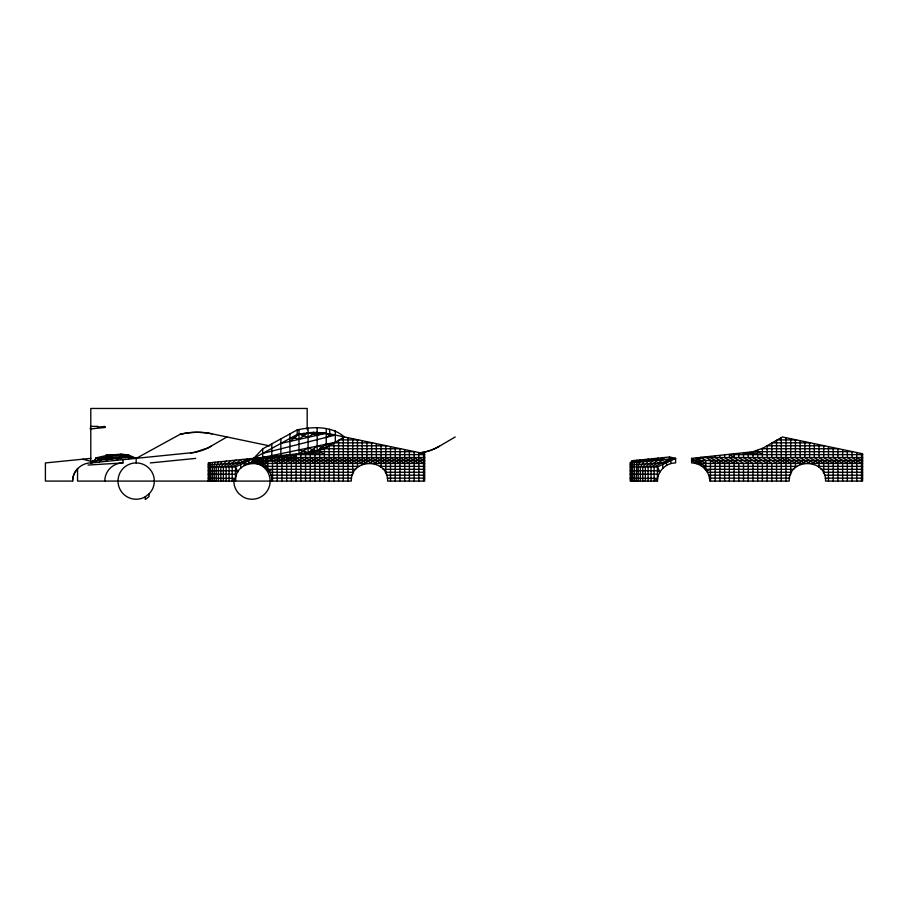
<?xml version="1.0" encoding="UTF-8"?>
<svg xmlns="http://www.w3.org/2000/svg" width="908" height="908" viewBox="0 0 908 908"><rect width="100%" height="100%" fill="white"/><g stroke="black" fill="none" stroke-linecap="round" stroke-linejoin="round"><path stroke-width="1.36" d="M90.789 458.392L45.4 462.932L45.4 481.081L72.629 481.081C72.572 471.365 81.073 462.876 90.789 462.932L194.085 452.468L207.898 447.973L226.943 436.964M271.787 481.081C272.661 457.768 234.593 457.768 235.478 481.081L235.478 466.928L253.627 458.392L297.222 434.421L313.51 432.31L329.49 433.842L424.638 453.762L424.638 481.081L387.603 481.081C388.488 457.768 350.42 457.768 351.294 481.081L77.543 481.081L77.543 468.471M657.437 481.081C657.369 471.365 665.87 462.876 675.586 462.932L675.586 458.392L669.559 456.996L632.297 460.731L630.209 462.932L630.209 481.081L657.437 481.081L657.437 466.928L675.586 458.392L630.209 462.932M289.936 438.428L294.828 438.019L299.016 439.359L303.454 435.817L303.885 433.093M215.003 462.251L214.231 466.928L214.231 481.081M634.386 481.081L634.317 462.524L636.962 460.254L636.19 481.081M208.238 481.081L208.238 462.932L311.546 452.468L312.658 449.585L317.164 446.089L325.359 447.973L344.404 436.964C331.681 425.784 312.919 426.59 297.222 429.881L262.707 448.858L253.627 458.392L239.894 462.955L208.238 464.93M218.238 461.934L216.229 466.928L216.229 481.081M636.962 462.251L640.197 459.936L638.188 466.928L638.188 481.081M311.546 452.468L320.331 450.118L321.443 447.417L326.244 444.182L330.149 444.375L335.324 442.287L335.324 430.528M296.326 455.305L253.037 459.641L251.664 462.864L253.037 462.717M96.078 457.859L94.67 460.731L96.078 457.859L105.918 455.612L121.048 454.102L128.607 454.976L136.177 458.392L180.113 434.319A72.697 72.697 0 0 1 212.029 433.842L269.835 445.941M289.936 441.39L299.016 434.013L308.096 437.327L312.329 434.421L313.51 432.31M253.037 459.641L250.948 462.932L296.144 458.392M222.017 461.559L218.431 466.928L218.431 481.081M642.773 481.081L642.773 466.928L648.278 461.128L648.278 459.13L643.976 461.559L640.39 466.928L640.39 481.081M266.464 468.244L267.792 466.383L253.627 458.392L253.627 462.932M704.426 468.244L705.754 466.383L691.59 458.392L691.59 462.932C701.305 462.876 709.806 471.365 709.738 481.081L789.256 481.081C788.371 457.768 826.45 457.768 825.565 481.081L862.6 481.081L862.6 453.762L782.356 436.964L763.31 447.973L753.072 451.719L691.59 458.392M297.574 434.319L294.828 438.019L297.222 434.421L297.222 429.881M92.128 462.796L93.728 460.821M328.56 446.248L330.149 444.375L326.244 447.508L321.443 447.417L317.164 451.163L308.096 447.984L299.016 453.852L299.016 429.473M94.795 462.535L99.006 459.21L106.191 458.483M318.617 450.72L321.443 447.417L323.713 448.745L400.621 448.734M99.324 462.081L101.151 460.084M307.188 429.7L307.188 408.464L90.789 408.464L90.789 462.932L92.616 460.935L128.607 457.337L136.177 458.392L136.177 462.932M309.741 452.751L312.658 449.585L316.869 451.253M632.785 481.081L632.297 462.717L634.317 460.526L634.317 462.524M226.319 461.128L220.814 466.928L220.814 481.081M106.02 461.412L108.154 459.38M326.971 447.133L330.149 444.375M300.718 433.638L303.454 435.817L307.086 432.696M231.086 460.651L223.391 466.928L223.391 481.081M648.108 481.081L648.108 466.928L658.221 460.129L658.221 458.131L653.045 460.651L645.35 466.928L645.35 481.081M145.246 496.812L149.014 493.918A18.149 18.149 0 0 0 142.386 464.022A18.149 18.149 0 0 0 118.085 482.67A18.149 18.149 0 0 0 145.246 496.812L145.246 499.536L149.014 496.642L149.014 493.918M116.281 460.379L119.016 458.29M299.016 449.88L308.096 452.944L312.658 449.585L315.11 451.719M90.312 427.906L90.233 428.985L105.362 427.452L104.976 426.419L97.417 427.18M242.118 462.581L244.547 462.66L247.782 460.356L248.928 460.606L248.928 463.545M630.209 464.93L666.517 462.66L669.741 460.356L675.586 458.392M303.454 435.817L308.096 432.605L317.164 435.307L323.146 432.81M236.262 460.129L226.149 466.928L226.149 481.081M258.542 463.432L253.627 460.492L424.638 460.492M696.493 463.432L691.59 460.492L862.6 460.492M640.197 461.934L643.976 459.561L643.976 461.559M258.349 460.492L263.07 457.553L267.792 460.492M263.07 460.492L258.349 463.432L258.349 457.916L267.792 463.432M696.311 460.492L701.033 457.45M439.393 446.248A53.254 51.779 -90 0 1 418.758 452.956A50.791 50.791 0 0 0 439.381 446.248L455.226 436.964M241.789 459.573L229.088 466.928L229.088 481.081M326.244 437.361L329.99 435.204L335.324 435.068L262.707 453.398M648.278 461.128L653.045 458.654L653.045 460.651M91.402 462.864L94.341 461.355M669.559 456.996L669.559 458.994L654.157 466.928L654.157 481.081L657.437 478.357L630.209 478.357M310.286 432.435L312.329 434.421L316.722 432.333M260.732 464.544L263.07 463.432M698.695 464.544L701.033 463.432M325.359 447.973L320.331 450.118M90.789 462.932L94.194 461.366M658.221 460.129L663.748 457.575L663.748 459.573L651.047 466.928L651.047 481.081M312.329 434.421L317.164 432.356L321.103 433.547L326.244 433.275L329.99 435.204L329.49 429.302M268.575 470.991L272.514 469.322M706.526 470.991L710.465 469.322M664.077 462.581L669.741 460.356L670.887 460.606L670.887 463.545M280.856 443.41L326.324 433.252L329.99 435.204M335.324 442.287L262.707 457.484L262.707 448.858M105.918 457.246L96.078 458.222L100.958 460.095M121.048 455.725L128.607 454.976L128.607 459.153M90.618 461.627L93.479 461.343M150.308 462.932L195.685 458.392M88.031 465.055L122.932 462.932L122.932 459.527M326.244 433.241L321.103 433.547L319.934 432.503M314.985 452.479L310.275 452.672L310.275 481.081M752.948 452.479L748.226 452.672L748.226 457.553L757.669 463.432M90.959 426.385L97.905 426.385M339.376 439.903L358.456 439.903M777.339 439.903L796.418 439.903M334.36 442.843L372.507 442.843M772.322 442.843L810.469 442.843M329.343 445.783L386.57 445.783M767.305 445.783L824.521 445.783M761.71 448.734L838.583 448.734M315.292 451.673L414.672 451.673M753.254 451.673L852.635 451.673M319.707 453.206L305.553 453.206L305.553 481.081M757.669 453.206L743.504 453.206L743.504 457.553L752.948 463.432L752.948 481.081M291.389 481.081L291.389 454.613L424.638 454.613M738.794 481.081L738.794 463.432L729.351 457.553L729.351 454.613L862.6 454.613M121.048 455.18L105.918 455.18L105.918 459.607M105.918 456.849L121.048 456.849M262.015 457.553L424.638 457.553M699.977 457.553L862.6 457.553M105.918 458.086L121.048 458.086L121.048 454.102M257.463 463.432L365.618 463.432M373.29 463.432L424.638 463.432M695.426 463.432L803.569 463.432M811.253 463.432L862.6 463.432M264.024 466.383L359.057 466.383M379.85 466.383L424.638 466.383M701.986 466.383L797.008 466.383M817.813 466.383L862.6 466.383M208.238 466.928L235.478 466.928L237.907 472.012L235.478 470.741L208.238 470.741M630.209 466.928L657.437 466.928L659.866 472.012L657.437 470.741L630.209 470.741M267.293 469.322L355.788 469.322M383.108 469.322L424.638 469.322M705.244 469.322L793.751 469.322M821.07 469.322L862.6 469.322M269.46 472.262L353.621 472.262M385.276 472.262L424.638 472.262M707.411 472.262L791.583 472.262M823.238 472.262L862.6 472.262M208.238 474.192L235.478 474.192L236.091 476.382M630.209 474.192L657.437 474.192L658.05 476.382M270.675 475.202L352.406 475.202M386.502 475.202L424.638 475.202M708.637 475.202L790.369 475.202M824.453 475.202L862.6 475.202M271.401 478.141L351.68 478.141M387.217 478.141L424.638 478.141M709.352 478.141L789.642 478.141M825.179 478.141L862.6 478.141M208.238 478.357L235.478 478.357L232.198 481.081L232.198 466.928L247.6 458.994L247.782 460.356M132.772 457.507L136.177 458.392L128.607 456.247L120.685 457.042L120.685 455.18M82.787 459.198L90.789 461.287M303.715 451.128L307.937 452.967M729.351 454.613L743.504 463.432L743.504 481.081M291.389 454.613L305.553 463.432M861.51 457.553L862.6 458.234M856.789 457.553L862.6 461.173M861.51 463.432L852.067 457.553L852.067 451.548M856.789 463.432L847.346 457.553L847.346 450.561M852.067 463.432L842.635 457.553L842.635 449.574M847.346 463.432L837.914 457.553L837.914 448.586M842.635 463.432L833.192 457.553L833.192 447.599M837.914 463.432L828.471 457.553L828.471 446.611M833.192 463.432L823.749 457.553L823.749 445.624M828.471 463.432L819.027 457.553L819.027 444.636M823.749 463.432L814.306 457.553L814.306 443.649M819.027 463.432L809.595 457.553L809.595 442.661M814.306 463.432L804.874 457.553L804.874 441.674M809.595 463.432L800.152 457.553L800.152 440.686M804.874 463.432L795.431 457.553L795.431 439.699M800.152 463.432L790.709 457.553L790.709 438.712M785.987 457.553L795.431 463.432M781.266 457.553L790.709 463.432M785.987 463.432L776.544 457.553L776.544 440.369M781.266 463.432L771.834 457.553L771.834 443.138M756.285 450.811L762.391 454.613M776.544 463.432L767.112 457.553L767.112 445.896M767.112 463.432L757.669 457.553L757.669 450.334M748.226 463.432L738.794 457.553L738.794 453.671M734.073 463.432L724.629 457.553L724.629 455.09M729.351 463.432L719.908 457.553L719.908 455.566M724.629 463.432L715.186 457.553L715.186 456.032M719.908 463.432L710.465 457.553L710.465 456.508M715.186 463.432L705.754 456.974M701.033 457.553L705.754 460.492L705.754 469.969M705.754 463.432L696.311 457.916L696.311 463.557L701.033 460.492L701.033 465.645M423.548 457.553L424.638 458.234M418.826 457.553L424.638 461.173M414.116 457.553L423.548 463.432M409.394 457.553L418.826 463.432M404.673 457.553L414.116 463.432M399.951 457.553L409.394 463.432M395.23 457.553L404.673 463.432M390.508 457.553L399.951 463.432M385.786 457.553L395.23 463.432M381.065 457.553L390.508 463.432M376.355 457.553L385.786 463.432M371.633 457.553L381.065 463.432M366.911 457.553L376.355 463.432M362.19 457.553L371.633 463.432M357.468 457.553L366.911 463.432M352.747 457.553L362.19 463.432M348.025 457.553L357.468 463.432M343.315 457.553L352.747 463.432M338.593 457.553L348.025 463.432M333.872 457.553L343.315 463.432M318.322 450.811L324.428 454.613M329.15 457.553L338.593 463.432M324.428 457.553L333.872 463.432M319.707 457.553L329.15 463.432M314.985 457.553L324.428 463.432M310.275 457.553L319.707 463.432M305.553 457.553L314.985 463.432M300.832 457.553L310.275 463.432M291.389 457.553L300.832 463.432M286.667 457.553L296.11 463.432M281.945 457.553L291.389 463.432M277.224 457.553L286.667 463.432M272.514 457.553L281.945 463.432M267.792 457.553L277.224 463.432M321.443 447.417L322.034 449.46M312.658 449.585L313.339 452.127M669.559 458.994L669.741 460.356M210.338 462.717L210.826 481.081M208.953 462.864L209.43 481.081M212.358 462.524L212.427 481.081M861.51 453.523L861.51 481.081M856.789 452.536L856.789 481.081M852.067 460.492L852.067 481.081M847.346 460.492L847.346 481.081M842.635 460.492L842.635 481.081M837.914 460.492L837.914 481.081M833.192 460.492L833.192 481.081M828.471 460.492L828.471 481.081M823.749 460.492L823.749 473.499M819.027 460.492L819.027 467.314M814.306 460.492L814.306 464.465M809.595 460.492L809.595 463.216M804.874 460.492L804.874 463.262M800.152 460.492L800.152 464.612M795.431 460.492L795.431 467.597M790.709 460.492L790.709 474.373M785.987 437.724L785.987 481.081M781.266 437.599L781.266 481.081M776.544 460.492L776.544 481.081M771.834 481.081L771.834 463.432L762.391 457.553L762.391 448.404M767.112 460.492L767.112 481.081M762.391 481.081L762.391 463.432L752.948 457.553L752.948 451.753M757.669 460.492L757.669 481.081M748.226 460.492L748.226 481.081M734.073 454.148L734.073 457.553M734.073 460.492L734.073 481.081M729.351 460.492L729.351 481.081M724.629 460.492L724.629 481.081M719.908 460.492L719.908 481.081M715.186 460.492L715.186 481.081M710.465 460.492L710.465 481.081M666.517 462.66L666.517 465.361M662.749 464.431L662.749 468.244M632.297 462.717L632.297 460.731L630.912 462.864L631.389 481.081M423.548 453.523L423.548 481.081M418.826 452.536L418.826 481.081M414.116 451.548L414.116 481.081M409.394 450.561L409.394 481.081M404.673 449.574L404.673 481.081M399.951 448.586L399.951 481.081M395.23 447.599L395.23 481.081M390.508 446.611L390.508 481.081M385.786 445.624L385.786 473.499M381.065 444.636L381.065 467.314M376.355 443.649L376.355 464.465M371.633 442.661L371.633 463.216M366.911 441.674L366.911 463.262M362.19 440.686L362.19 464.612M357.468 439.699L357.468 467.597M352.747 438.712L352.747 474.373M348.025 437.724L348.025 481.081M343.315 437.599L343.315 481.081M338.593 440.369L338.593 481.081M333.872 443.138L333.872 481.081M329.15 445.896L329.15 481.081M326.244 428.701L326.244 447.508M324.428 448.404L324.428 481.081M319.707 450.334L319.707 481.081M317.164 427.816L317.164 451.163M314.985 451.753L314.985 481.081M308.096 428.077L308.096 452.944M300.832 453.671L300.832 481.081M296.11 454.148L296.11 481.081M289.936 433.888L289.936 454.76M286.667 455.09L286.667 481.081M281.945 455.566L281.945 481.081M280.856 438.882L280.856 455.668M277.224 456.032L277.224 481.081M272.514 456.508L272.514 481.081M271.787 443.864L271.787 456.576M267.792 456.974L267.792 469.969M263.07 457.45L263.07 465.645M244.547 462.66L244.547 465.361M240.79 464.431L240.79 468.244M120.378 455.18L120.378 459.255M111.843 455.18L111.843 459.255M111.298 455.18L111.298 459.062M111.014 455.18L111.014 459.255M109.414 455.18L109.414 459.255M107.53 455.18L107.53 459.448M106.724 455.18L106.724 459.527M106.191 455.18L106.191 459.573M248.452 463.284A18.149 18.149 0 0 1 269.903 484.043A18.149 18.149 0 0 1 242.913 496.812L239.156 493.918A18.149 18.149 0 0 1 233.844 481.081M243.957 464.805A18.149 18.149 0 0 1 247.294 463.545M211.11 446.248A50.791 50.791 0 0 1 190.476 452.967M104.783 481.081A18.149 18.149 0 0 1 122.932 462.932M72.629 481.081A18.149 18.149 0 0 1 77.135 469.107M180.113 434.319A76.794 74.672 90 0 1 212.029 433.842"/></g></svg>
